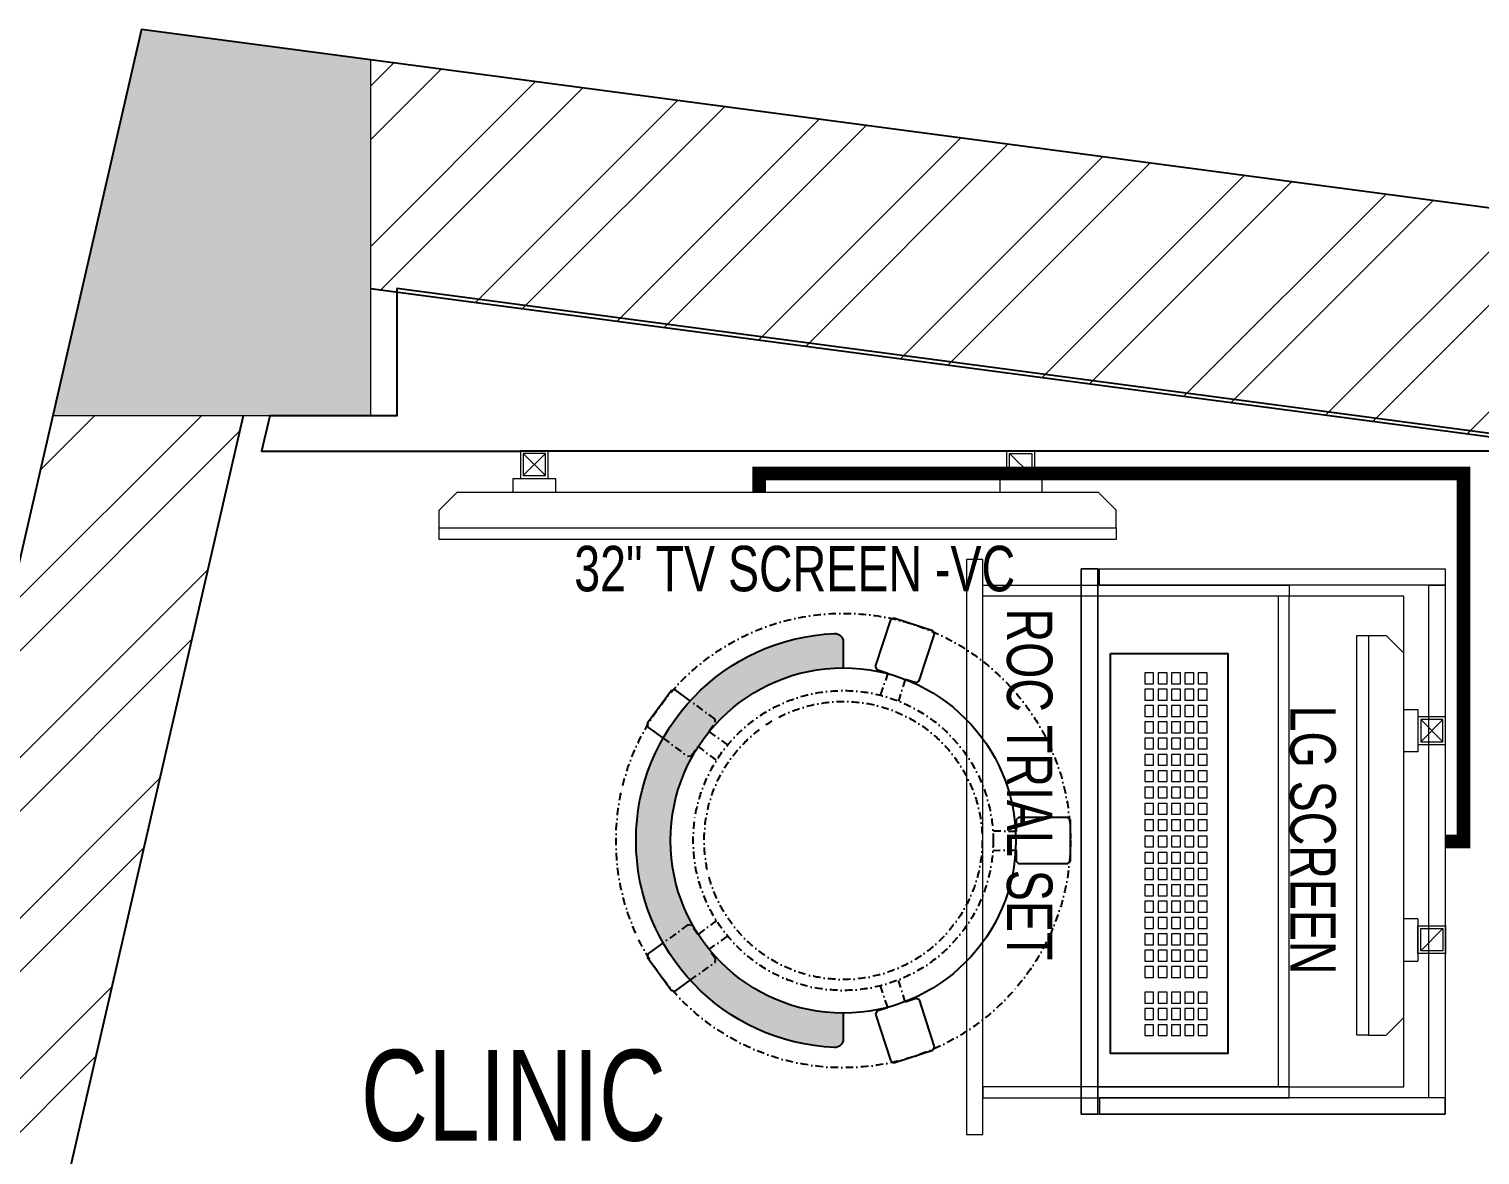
# Model space of a CAD drawing. Header units: feet. Extents: x 3164909 to 3172211, y -5464209 to -5452594.
# Drawn here: x 3165906 to 3167503, y -5453833 to -5452594 of the extents above; entities that cross this region are included whole.
import ezdxf

# ---------------------------------------------------------------- set-up
doc = ezdxf.new("R2010")
doc.units = ezdxf.units.FT
doc.header["$LTSCALE"] = 33
doc.header["$MEASUREMENT"] = 0
for name, pattern in [('ACAD_ISO03W100', [30, 12, -18]), ('DASHDOT2', [0.5, 0.25, -0.125, 0, -0.125]), ('HIDDEN', [9.524999999999995, 6.349999999999997, -3.174999999999998])]:
    doc.linetypes.add(name, pattern=pattern)
for name, color, linetype, lineweight in [('A-COL', 243, 'Continuous', 9), ('column hatch', 5, 'Continuous', 0), ('Floor-Unit', 1, 'Continuous', 13), ('HATCH', 9, 'Continuous', 9), ('LENS-DIM', 252, 'Continuous', 5), ('LENS-FURNITURE', 13, 'Continuous', 9), ('LENS-PARTITION', 21, 'Continuous', 25), ('LENS-TEXT', 31, 'Continuous', 5), ('LENS_PARTITION', 21, 'Continuous', 25), ('LK-EQPMT', 3, 'Continuous', 18), ('LN-ELEVATION-1', 81, 'Continuous', 25), ('LN-ELEVATION-2', 103, 'Continuous', 20), ('LN-HATCH', 251, 'Continuous', 0), ('TV', 92, 'Continuous', 18)]:
    doc.layers.add(name, color=color, linetype=linetype, lineweight=lineweight)
doc.layers.add('A-WALL', color=1, linetype='Continuous')
doc.styles.add('LK TXT', font='GILC____.TTF', dxfattribs={"height": 100})
doc.styles.get("Standard").update_dxf_attribs({"font": 'GILC____.TTF'})

# ---------------------------------------------------------------- blocks, each defined once
blk = doc.blocks.new('A$C94e56fbd')
at = {"layer": 'column hatch'}
h = blk.add_hatch(color=8, dxfattribs=at)
h.dxf.hatch_style = 1
h.paths.add_polyline_path([(1917.402530389838, -4501.9170788927), (1457.365029729903, -4501.9170788927), (1457.365029729903, -4762.302625568583), (1911.046340314671, -4726.642408271319)])
h.paths.add_polyline_path([(1940.829659337178, -3673.64271842409), (1595.147735203616, -3673.64271842409), (1595.147735203616, -3953.642718424089), (1932.910066001117, -3953.642718424089)])
h.paths.add_polyline_path([(2001.762790014036, -1519.330512433313), (2002.613184196874, -1504.762147115543), (1612.187625519931, -1504.762147115543), (1612.187625519931, -1784.762147115543), (1994.255252138711, -1784.762147115543)])
h.paths.add_polyline_path([(2129.050756872632, 661.2789501631632), (1742.280854410492, 661.2789501631632), (1742.280854410492, 381.2789501631633), (2112.706413086504, 381.2789501631633)])
h.paths.add_polyline_path([(3033.411069790833, 5213.252901451662), (2603.424647196196, 5234.284647491761), (2603.424647196196, 4853.985771064646), (2958.763987617567, 4853.985771064646)])
h.paths.add_polyline_path([(54.0875782975927, 5358.979305244982), (33.32692808844149, 5359.994762244634), (-168.060313292779, 5357.302010879852), (-214.0654522087425, 5010.338717154227), (4.025760990567505, 4981.421201263554)])
h.paths.add_polyline_path([(-2895.338933511638, 5718.921911475248), (-3147.390779325739, 5752.342392519117), (-3245.338933511637, 5326.733851290308), (-2895.338933511638, 5326.733851290308)])
h.paths.add_polyline_path([(-3916.490992316045, 933.0323437331244), (-4256.490992316044, 933.0323437331244), (-4256.490992316044, 653.0323437331244), (-3916.490992316045, 653.0323437331244)])
h.paths.add_polyline_path([(-1051.062981293537, 787.057632420212), (-1331.062981293537, 787.057632420212), (-1331.062981293537, 507.057632420212), (-1051.062981293537, 507.057632420212)])
h.paths.add_polyline_path([(-1051.062981293537, -1392.942367579788), (-1331.062981293537, -1392.942367579788), (-1331.062981293537, -1672.942367579788), (-1051.062981293537, -1672.942367579788)])
h.paths.add_polyline_path([(-3886.490992316045, -1250.967656266875), (-4256.490992316044, -1250.967656266875), (-4256.490992316044, -1530.967656266875), (-3886.490992316045, -1530.967656266875)])
h.paths.add_polyline_path([(-1065.062981293537, -3576.942367579788), (-1344.164722814224, -3576.942367579788), (-1345.062981293537, -3856.942367579788), (-1065.062981293537, -3856.942367579788)])
h.paths.add_polyline_path([(-3886.490992316045, -3401.967656266876), (-4256.490992316044, -3401.967656266876), (-4256.490992316044, -3681.967656266876), (-3886.490992316045, -3681.967656266876)])
at = {"layer": 'LN-HATCH'}
h = blk.add_hatch(dxfattribs=at)
h.set_pattern_fill('ANSI32', color=256, scale=333, angle=180)
h.set_pattern_definition([(225, (-5864106.861612385, 5280898.621243945), (88.29995930067012, -88.29995930067015), []), (225, (-5864165.72825182, 5280898.621243945), (88.29995930067012, -88.29995930067015), [])])
h.paths.add_polyline_path([(1932.910066001117, -3953.642718424089), (1695.147735203616, -3953.642718424089), (1667.365029729903, -4501.9170788927), (1917.402530389838, -4501.9170788927)])
h.paths.add_polyline_path([(1648.548515944742, 5280.990104308352), (54.0875782975927, 5358.979305244982), (21.1133840167895, 5110.293281789869), (1604.618725378066, 5032.839947353117)])
h.paths.add_polyline_path([(-168.060313292779, 5357.302010879852), (-2895.338933511638, 5718.921911475248), (-2895.338933511638, 5466.733851290308), (-200.9211268043145, 5109.471086789854)])
h.paths.add_polyline_path([(-3035.338933511637, 5326.733851290308), (-3245.338933511637, 5326.733851290308), (-4256.490992316044, 933.0323437331244), (-4046.490992316044, 933.0323437331244)])
h.paths.add_polyline_path([(-4056.490992316045, 653.0323437331244), (-4256.490992316044, 653.0323437331244), (-4256.490992316044, -1250.967656266875), (-4056.490992316045, -1250.967656266875)])
h.paths.add_polyline_path([(-4006.490992316044, -3681.967656266876), (-4256.490992316044, -3681.967656266876), (-4256.490992316044, -4900.967656266876), (-4006.490992316044, -4900.967656266876)])
h.paths.add_polyline_path([(2592.491940575652, 4320.080439293756), (2837.264249837958, 4269.222631447017), (2958.763987617567, 4853.985771064646), (2703.424647196196, 4853.985771064646)])
h.paths.add_polyline_path([(2187.985870290548, 1144.326474086381), (1943.213561031036, 1195.18428193219), (1832.280854410492, 661.2789501631632), (2129.050756872632, 661.2789501631632), (2145.237892537378, 938.5857692882419)])
h.paths.add_polyline_path([(2187.331038700417, 2370.09136638511), (2432.103347958997, 2319.23355853837), (2593.146772167646, 3094.315546994098), (2348.374462908134, 3145.173354841769)])
h.paths.add_polyline_path([(2021.845327696763, -1175.290358578786), (1772.270163201727, -1160.721993261017), (1752.187625519931, -1504.762147115543), (2002.613184196874, -1504.762147115543)])
h.paths.add_polyline_path([(1842.198316729627, 37.23879630770535), (2091.773481220938, 22.670430989936), (2112.706413086504, 381.2789501631633), (1862.280854410492, 381.2789501631633)])
h.paths.add_polyline_path([(1950.383739001118, -3335.854881013744), (1705.557269653305, -3328.930145031772), (1695.147735203616, -3673.64271842409), (1940.829659337178, -3673.64271842409)])
h.paths.add_polyline_path([(-4256.490992315113, -1866.467656266875), (-4046.490992316044, -1866.467656266875), (-4046.490992316044, -1530.967656266875), (-4256.490992316044, -1530.967656266875)])
h.paths.add_polyline_path([(-4046.490992315113, -3066.467656266876), (-4256.490992316044, -3066.467656266876), (-4256.490992316044, -3401.967656266876), (-4046.490992316044, -3401.967656266876)])
at = {"layer": 'A-COL'}
for p, q in [((-2895.338933511638, 5718.921911475248), (-2895.338933511638, 5326.733851290308)), ((-2895.338933511638, 5326.733851290308), (-3245.338933511637, 5326.733851290308))]:
    blk.add_line(p, q, dxfattribs=at)
at = {"layer": 'A-WALL'}
for p, q in [((-3147.390779325739, 5752.342392519117), (-4256.490992316044, 933.0323437331244)), ((-3147.390779325739, 5752.342392519117), (-168.060313292779, 5357.302010879852)), ((-2895.338933511638, 5466.733851290308), (-200.9211268043145, 5109.471086789854)), ((-3035.338933511637, 5326.733851290308), (-4046.490992316044, 933.0323437331244))]:
    blk.add_line(p, q, dxfattribs=at)
blk = doc.blocks.new('TRIAL SET ROC')
at = {"layer": 'LENS-DIM', "ltscale": 0.5}
for points in [[(-400.3652351796627, -364.3162249757442), (-430.3652351796626, -364.3162249757442)], [(169.6347648203373, -364.3162249757442), (139.6347648203373, -364.3162249757442)]]:
    blk.add_lwpolyline(points, dxfattribs=at)
at = {"layer": 'LENS-FURNITURE'}
blk.add_lwpolyline([(-430.3652351796626, 18), (169.6347648203373, 18), (169.6347648203373, -382.3162249757443), (-430.3652351796626, -382.3162249757443)], close=True, dxfattribs=at)
at = {"layer": 'LENS-FURNITURE', "color": 146}
for points in [[(-412.3652351796627, -153.6065521437457), (-400.3652351796627, -153.6065521437457), (-400.3652351796628, -490.6065521437458), (-412.3652351796627, -490.6065521437458)], [(139.6347648203373, -153.6065521437458), (-400.3652351796627, -153.6065521437457), (-400.3652351796627, -165.6065521437457), (139.6347648203373, -165.6065521437458)], [(151.6347648203373, -153.6065521437458), (139.6347648203373, -153.6065521437458), (139.6347648203372, -490.6065521437458), (151.6347648203373, -490.6065521437458)], [(192.1347648203373, -490.6065521437458), (-440.8652351796627, -490.6065521437458), (-440.8652351796627, -508.6065521437458), (192.1347648203373, -508.6065521437458)]]:
    blk.add_lwpolyline(points, close=True, dxfattribs=at)
at = {"layer": 'LN-ELEVATION-2'}
for points in [[(-430.3652351796626, 18), (-412.3652351796627, 18), (-412.3652351796627, -362.3162249757442), (-430.3652351796626, -362.3162249757442)], [(-412.3652351796627, 18), (151.6347648203373, 18), (151.6347648203373, 0), (-412.3652351796627, 0)], [(169.6347648203373, 18), (151.6347648203373, 18), (151.6347648203373, -362.3162249757442), (169.6347648203373, -362.3162249757442)], [(169.6347648203373, -364.3162249757442), (-430.3652351796626, -364.3162249757442), (-430.3652351796626, -382.3162249757443), (169.6347648203373, -382.3162249757443)], [(169.6347648203373, -382.3162249757443), (-430.3652351796626, -382.3162249757443), (-430.3652351796626, -364.3162249757442), (169.6347648203373, -364.3162249757442)]]:
    blk.add_lwpolyline(points, close=True, dxfattribs=at)
at = {"layer": 'LN-ELEVATION-2', "linetype": 'HIDDEN', "ltscale": 100}
blk.add_lwpolyline([(-400.3652351796627, -364.3162249757442), (139.6347648203373, -364.3162249757442), (139.6347648203373, -27.35909500904381), (-400.3652351796627, -27.35909500904381)], close=True, dxfattribs=at)
at = {"insert": (-386.8645105547048, -414.1468168679739), "char_height": 50, "attachment_point": 1}
blk.add_mtext_dynamic_manual_height_columns('ROC TRIAL SET', width=625.228464345434, gutter_width=500, heights=[0], dxfattribs=at)
blk = doc.blocks.new('*U22')
at = {"layer": 'LK-EQPMT', "ltscale": 12}
blk.add_lwpolyline([(5.986879315214991, 4.914598100478997), (-5.986879315214991, 4.914598100478997), (-5.986879315214991, -4.914598100478997), (5.986879315214991, -4.914598100478997)], close=True, dxfattribs=at)
blk = doc.blocks.new('*U23')
at = {"color": 0, "linetype": 'ByBlock', "lineweight": -2}
for p in [(0, 0), (17.96063794564497, 0), (35.92127589128995, 0), (53.88191383693492, 0), (71.8425517825799, 0), (89.80318972822487, 0), (107.7638276738698, 0), (125.7244656195148, 0), (143.6851035651598, 0), (161.6457415108048, 0), (179.6063794564497, 0), (197.5670174020947, 0), (215.5276553477397, 0), (233.4882932933847, 0), (251.4489312390296, 0), (269.4095691846746, 0), (287.3702071303196, 0), (305.3308450759646, 0), (323.2914830216096, 0), (-9e-16, -14.74379430143699), (17.96063794564497, -14.74379430143699), (35.92127589128995, -14.74379430143699), (53.88191383693492, -14.74379430143699), (71.8425517825799, -14.74379430143699), (89.80318972822487, -14.74379430143699), (107.7638276738698, -14.74379430143699), (125.7244656195148, -14.74379430143699), (143.6851035651598, -14.74379430143699), (161.6457415108048, -14.74379430143699), (179.6063794564497, -14.74379430143699), (197.5670174020947, -14.74379430143699), (215.5276553477397, -14.74379430143699), (233.4882932933847, -14.74379430143699), (251.4489312390296, -14.74379430143699), (269.4095691846746, -14.74379430143699), (287.3702071303196, -14.74379430143699), (305.3308450759646, -14.74379430143699), (323.2914830216096, -14.74379430143699), (-1.8e-15, -29.48758860287398), (17.96063794564497, -29.48758860287398), (35.92127589128995, -29.48758860287398), (53.88191383693492, -29.48758860287398), (71.8425517825799, -29.48758860287398), (89.80318972822487, -29.48758860287398), (107.7638276738698, -29.48758860287398), (125.7244656195148, -29.48758860287398), (143.6851035651598, -29.48758860287398), (161.6457415108048, -29.48758860287398), (179.6063794564497, -29.48758860287398), (197.5670174020947, -29.48758860287398), (215.5276553477397, -29.48758860287398), (233.4882932933847, -29.48758860287398), (251.4489312390296, -29.48758860287398), (269.4095691846746, -29.48758860287398), (287.3702071303196, -29.48758860287398), (305.3308450759646, -29.48758860287398), (323.2914830216096, -29.48758860287398), (-2.7e-15, -44.23138290431096), (17.96063794564497, -44.23138290431096), (35.92127589128995, -44.23138290431096), (53.88191383693492, -44.23138290431096), (71.8425517825799, -44.23138290431096), (89.80318972822487, -44.23138290431096), (107.7638276738698, -44.23138290431096), (125.7244656195148, -44.23138290431096), (143.6851035651598, -44.23138290431096), (161.6457415108048, -44.23138290431096), (179.6063794564497, -44.23138290431096), (197.5670174020947, -44.23138290431096), (215.5276553477397, -44.23138290431096), (233.4882932933847, -44.23138290431096), (251.4489312390296, -44.23138290431096), (269.4095691846746, -44.23138290431096), (287.3702071303196, -44.23138290431096), (305.3308450759646, -44.23138290431096), (323.2914830216096, -44.23138290431096), (-3.6e-15, -58.97517720574795), (17.96063794564497, -58.97517720574795), (35.92127589128994, -58.97517720574795), (53.88191383693492, -58.97517720574795), (71.8425517825799, -58.97517720574795), (89.80318972822487, -58.97517720574795), (107.7638276738698, -58.97517720574795), (125.7244656195148, -58.97517720574795), (143.6851035651598, -58.97517720574795), (161.6457415108048, -58.97517720574795), (179.6063794564497, -58.97517720574795), (197.5670174020947, -58.97517720574795), (215.5276553477397, -58.97517720574795), (233.4882932933847, -58.97517720574795), (251.4489312390296, -58.97517720574795), (269.4095691846746, -58.97517720574795), (287.3702071303196, -58.97517720574795), (305.3308450759646, -58.97517720574795), (323.2914830216096, -58.97517720574795)]:
    blk.add_blockref('*U22', p, dxfattribs=at)
blk = doc.blocks.new('*U20')
at = {"layer": 'LK-EQPMT', "ltscale": 12}
blk.add_lwpolyline([(5.986879315214991, 4.914598100478997), (-5.986879315214991, 4.914598100478997), (-5.986879315214991, -4.914598100478997), (5.986879315214991, -4.914598100478997)], close=True, dxfattribs=at)
blk = doc.blocks.new('*U21')
at = {"color": 0, "linetype": 'ByBlock', "lineweight": -2}
for p in [(0, 0), (17.96063794564497, 0), (35.92127589128995, 0), (-9e-16, -14.74379430143699), (17.96063794564497, -14.74379430143699), (35.92127589128995, -14.74379430143699), (-1.8e-15, -29.48758860287398), (17.96063794564497, -29.48758860287398), (35.92127589128995, -29.48758860287398), (-2.7e-15, -44.23138290431096), (17.96063794564497, -44.23138290431096), (35.92127589128995, -44.23138290431096), (-3.6e-15, -58.97517720574795), (17.96063794564497, -58.97517720574795), (35.92127589128994, -58.97517720574795)]:
    blk.add_blockref('*U20', p, dxfattribs=at)
blk = doc.blocks.new('*U14')
at = {"ltscale": 12}
blk.add_lwpolyline([(8.040144996717572, 2.91038e-11), (8.040144996717572, 129.0940371821052), (448.0401449967176, 129.0940371821052), (448.0401449967176, 2.91038e-11)], close=True, dxfattribs=at)
for name, p in [('*U23', (35.16895717114949, 101.6202952143818)), ('*U21', (386.6121428576974, 101.6202952143818))]:
    blk.add_blockref(name, p)
blk = doc.blocks.new('CLINIC SCREEN')
at = {"layer": 'TV'}
for p, q in [((-103.1090284836336, 42.85441964946222), (-127.4114311772946, 18.55201695591665)), ((-127.4114311772946, 42.85441964946222), (-103.1090284836336, 18.55201695591665)), ((102.7052824410566, 42.85441964946222), (127.007685134602, 18.55201695591665))]:
    blk.add_line(p, q, dxfattribs=at)
at = {"layer": 'TV', "ltscale": 12}
for p, q in [((-220.0000000000082, -19.41163062257681), (-200.5883693773149, 0)), ((200.5883693773149, 0), (-200.5883693773149, 0)), ((-138.5315413423604, 0), (-138.5315413423604, 15.514207008644)), ((-138.5315413423604, 15.514207008644), (-91.98892031613741, 15.514207008644)), ((-91.98892031613741, 15.514207008644), (-91.98892031613741, 0)), ((91.98892031610741, 15.514207008644), (91.98892031610741, 0)), ((91.98892031610741, 15.514207008644), (138.5315413423595, 15.514207008644)), ((138.5315413423595, 0), (138.5315413423595, 15.514207008644)), ((219.9999999999918, -19.41163062257681), (200.5883693773149, 0)), ((-220.0000000000082, -38.82326124538668), (-220.0000000000082, -19.41163062257681)), ((219.9999999999918, -38.82326124538668), (219.9999999999918, -19.41163062257681))]:
    blk.add_line(p, q, dxfattribs=at)
at = {"layer": 'TV'}
for points in [[(-130.4492315140169, 15.51421661919448), (-100.0712281470269, 15.51421661919448), (-100.0712281470269, 45.89221998606814), (-130.4492315140169, 45.89221998606814)], [(-127.4114311772946, 18.55201695591665), (-103.1090284836336, 18.55201695591665), (-103.1090284836336, 42.85441964946222), (-127.4114311772946, 42.85441964946222)], [(130.0454854713243, 15.51421661919448), (99.66748210433435, 15.51421661919448), (99.66748210433435, 45.89221998606814), (130.0454854713243, 45.89221998606814)], [(127.007685134602, 18.55201695591665), (102.7052824410566, 18.55201695591665), (102.7052824410566, 42.85441964946222), (127.007685134602, 42.85441964946222)]]:
    blk.add_lwpolyline(points, close=True, dxfattribs=at)
at = {"layer": 'TV', "ltscale": 12}
blk.add_lwpolyline([(-220.0000000000082, -51.71278328332107), (-220.0000000000082, -38.82326124538668), (219.9999999999918, -38.82326124538668), (219.9999999999918, -51.71278328332107)], close=True, dxfattribs=at)
at = {"layer": 'Floor-Unit', "color": 0, "ltscale": 2, "insert": (5.199680584678389, -100.4085774972336), "char_height": 50, "attachment_point": 5}
blk.add_mtext_dynamic_manual_height_columns('LG SCREEN', width=466.4796511627907, gutter_width=12.5, heights=[0], dxfattribs=at)
blk = doc.blocks.new('32INCH VC FOR CLINIC')
at = {"layer": 'LK-EQPMT'}
for p, q in [((116.8909715171903, 152.5672029328125), (92.58856882341206, 128.264800239267)), ((92.58856882341206, 152.5672029328125), (116.8909715171903, 128.264800239267)), ((627.7052824404091, 152.5672029328125), (652.0076851341872, 128.264800239267))]:
    blk.add_line(p, q, dxfattribs=at)
at = {"layer": 'LK-EQPMT', "ltscale": 12}
for p, q in [((81.46845865808427, 109.7127832833503), (81.46845865808427, 125.2269902919943)), ((81.46845865808427, 125.2269902919943), (128.0110796838999, 125.2269902919943)), ((128.0110796838999, 125.2269902919943), (128.0110796838999, 109.7127832833503)), ((616.9889203161001, 125.2269902919943), (616.9889203161001, 109.7127832833503)), ((616.9889203161001, 125.2269902919943), (663.5315413419156, 125.2269902919943)), ((663.5315413419156, 109.7127832833503), (663.5315413419156, 125.2269902919943)), ((0, 90.30115266077335), (19.41163062304258, 109.7127832833503)), ((725.5883693769574, 109.7127832833503), (19.41163062304258, 109.7127832833503)), ((745, 90.30115266077335), (725.5883693769574, 109.7127832833503)), ((0, 70.88952203796362), (0, 90.30115266077335)), ((745, 70.88952203796362), (745, 90.30115266077335))]:
    blk.add_line(p, q, dxfattribs=at)
at = {"layer": 'LK-EQPMT'}
for points in [[(89.55076848529278, 125.2269999025447), (119.9287718534469, 125.2269999025447), (119.9287718534469, 155.6050032694184), (89.55076848529278, 155.6050032694184)], [(92.58856882341206, 128.264800239267), (116.8909715171903, 128.264800239267), (116.8909715171903, 152.5672029328125), (92.58856882341206, 152.5672029328125)], [(655.0454854704439, 125.2269999025447), (624.6674821041522, 125.2269999025447), (624.6674821041522, 155.6050032694184), (655.0454854704439, 155.6050032694184)], [(652.0076851341872, 128.264800239267), (627.7052824404091, 128.264800239267), (627.7052824404091, 152.5672029328125), (652.0076851341872, 152.5672029328125)]]:
    blk.add_lwpolyline(points, close=True, dxfattribs=at)
at = {"layer": 'LK-EQPMT', "ltscale": 12}
blk.add_lwpolyline([(0, 58.0000000000291), (0, 70.88952203796362), (745, 70.88952203796362), (745, 58.0000000000291)], close=True, dxfattribs=at)
at = {"layer": 'LENS-TEXT', "color": 0, "ltscale": 2, "insert": (391.1996805854142, 25.6359011628374), "char_height": 50, "attachment_point": 5}
blk.add_mtext_dynamic_manual_height_columns('32" TV SCREEN -VC', width=466.4796511627907, gutter_width=12.5, heights=[0], dxfattribs=at)
blk = doc.blocks.new('DR STOOL')
at = {"layer": 'HATCH'}
h = blk.add_hatch(dxfattribs=at)
h.set_pattern_fill('ANSI36', color=250, angle=-90.00000000000001)
h.set_pattern_definition([(315, (-227.8099174643867, 917.3997257252777), (6.173926083235043, -1.683798022700468), [7.9375, -1.587499999999999, 0, -1.587499999999999])])
edge = h.paths.add_edge_path()
edge.add_line((-190.0000000041909, 4.511094e-10), (-218.6899174675346, 4.511094e-10))
edge.add_arc((-218.6899174670689, 9.120000000388245), 9.119999999940092, 177.6119845363388, 269.9999999996136, ccw=False)
edge.add_arc((-1.8626451e-09, 3.565219e-10), 228.000000002257, 2.3880154632688004, 177.6119845367313, ccw=False)
edge.add_arc((218.6899174633436, 9.120000000497384), 9.120000000051716, -90.00000000034493, 2.3880154629299, ccw=False)
edge.add_line((218.6899174633436, 4.511094e-10), (190, 4.511094e-10))
edge.add_arc((-1.8626451e-09, 4.511094e-10), 190.000000001979, -1.27e-14, 180)
at = {"layer": 'LN-ELEVATION-1', "color": 1, "ltscale": 100}
for p, q in [((-128.6221585394814, 215.4841044476634), (-165.2704676063731, 189.0243927398114)), ((-124.7228340068832, 214.8545704018979), (-128.6221585394814, 215.4841044476634)), ((-112.6981821293011, 198.1996966340157), (-124.7228340068832, 214.8545704018979)), ((124.7553772013634, 214.9803744515593), (112.5488144652918, 198.2845540212292)), ((128.7014972954057, 215.5933048763618), (124.7553772013634, 214.9803744515593)), ((128.7014972954057, 215.5933048763618), (124.7553772013634, 214.9803744515593)), ((165.1911288509145, 188.915192311113), (128.7014972954057, 215.5933048763618)), ((165.1911288509145, 188.915192311113), (128.7014972954057, 215.5933048763618)), ((-165.2704676063731, 189.0243927398114), (-165.9069543029182, 185.0820035930228)), ((-165.9069543029182, 185.0820035930228), (-153.8003208162263, 168.3135803133482)), ((153.6734594982117, 168.4294150282658), (165.7973639420234, 185.0121775862135)), ((165.7973639420234, 185.0121775862135), (165.1911288509145, 188.915192311113)), ((165.7973639420234, 185.0121775862135), (165.1911288509145, 188.915192311113)), ((-191.2928382232785, -35.45407700946089), (-242.9550312487409, -52.24013893969095)), ((-187.9259491492994, -37.1695928365807), (-191.2928382232785, -35.45407700946089)), ((-184.1424400564283, -48.81403796559607), (-187.9259491492994, -37.1695928365807)), ((188.0651108901948, -36.96233201187715), (184.0504167033359, -49.19388854173303)), ((191.3981811110861, -35.27656588272658), (188.0651108901948, -36.96233201187715)), ((243.0100176925771, -52.21682526778022), (191.3981811110861, -35.27656588272658)), ((-242.9550312487409, -52.24013893969095), (-244.7482102331705, -55.75945052818861)), ((-244.7482102331705, -55.75945052818861), (-230.7800458371639, -98.74904560100549)), ((230.715890809428, -98.7280946081737), (244.8123673382215, -55.78040257930116)), ((244.8123673382215, -55.78040257930116), (243.0100176925771, -52.21682526778022)), ((-173.8639617776498, -80.4479453730819), (-177.8421125086024, -68.2044548037811)), ((177.6922140880488, -68.56540505095472), (173.8739495249465, -80.1985000452405)), ((-227.2218665438704, -100.5620286722478), (-175.5596735184081, -83.7759667420105)), ((-175.5596735184081, -83.7759667420105), (-173.8639617776498, -80.4479453730819)), ((173.8739495249465, -80.1985000452405), (175.5794035866856, -83.5704969359358)), ((175.5794035866856, -83.5704969359358), (227.1912401677109, -100.5107563209894)), ((-230.7800458371639, -98.74904560100549), (-227.2218665438704, -100.5620286722478)), ((227.1912401677109, -100.5107563209894), (230.715890809428, -98.7280946081737)), ((-22.72193054761737, -190.2142363802995), (-25.39390889601782, -192.886214728569)), ((-10.47823652112856, -190.2142363802995), (-22.72193054761737, -190.2142363802995)), ((22.78362171910703, -190.2142363802995), (9.910054048988968, -190.2142363802995)), ((25.42475448176265, -192.8553691428751), (22.78362171910703, -190.2142363802995)), ((-25.39390889601782, -192.886214728569), (-25.39390889601782, -247.2070584567482)), ((25.42475448176265, -247.1762128710543), (25.42475448176265, -192.8553691428751)), ((-25.39390889601782, -247.2070584567482), (-22.60096735274419, -250)), ((-22.60096735274419, -250), (22.60096735274419, -250)), ((22.60096735274419, -250), (25.42475448176265, -247.1762128710543))]:
    blk.add_line(p, q, dxfattribs=at)
at = {"layer": 'LN-ELEVATION-1', "linetype": 'DASHDOT2'}
for p, q in [((-92.92521573789418, 170.8129362839827), (-112.6981821293011, 198.1996966340157)), ((112.5488144652918, 198.2845540212292), (92.69529851106927, 171.1294289919315)), ((-153.8003208162263, 168.3135803133482), (-134.1093360339291, 141.0403694751003)), ((-103.4542870586738, 159.9154408004979), (-93.52748446213081, 167.0824927485227)), ((-88.15393704269081, 139.4771787207864), (-103.4542870586738, 159.9154408004979)), ((-93.52748446213081, 167.0824927485227), (-92.92521573789418, 170.8129362839827)), ((103.6608748426661, 159.8406005539291), (88.19885099539533, 139.4487815762331)), ((92.69529851106927, 171.1294289919315), (93.26858203159645, 167.4385604566923)), ((93.26858203159645, 167.4385604566923), (103.6608748426661, 159.8406005539291)), ((133.7372852512635, 141.1612321265929), (153.6734594982117, 168.4294150282658)), ((-130.4219571123831, 140.4450534014686), (-119.9844727469608, 147.9808124662595)), ((-119.9844727469608, 147.9808124662595), (-105.3687285655178, 126.9741353208374)), ((105.4096150295809, 126.94019481352), (120.1194891873747, 147.8074627162714)), ((120.1194891873747, 147.8074627162714), (130.0033113472163, 140.5812532722048)), ((-134.1093360339291, 141.0403694751003), (-130.4219571123831, 140.4450534014686)), ((130.0033113472163, 140.5812532722048), (133.7372852512635, 141.1612321265929)), ((-159.954806596972, -40.49024384317454), (-184.1424400564283, -48.81403796559607)), ((184.0504167033359, -49.19388854173303), (159.8786162491887, -40.79004861696012)), ((-177.8421125086024, -68.2044548037811), (-153.4148110738024, -60.73628028803068)), ((153.3006618716754, -61.02382378749462), (177.6922140880488, -68.56540505095472)), ((-10.92024635523557, -164.6382343793375), (-10.47823652112856, -190.2142363802995)), ((9.910054048988968, -190.2142363802995), (10.35584833659231, -164.674698740353))]:
    blk.add_line(p, q, dxfattribs=at)
at = {"layer": 'LN-ELEVATION-1', "color": 1, "ltscale": 100}
blk.add_lwpolyline([(-190.0000000023283, 0), (-218.6899174656719, 0, -0.4264743413925903), (-227.8019973598421, 9.5, -0.959166304662544), (227.8019973593764, 9.5, -0.4264743413925903), (218.6899174647406, 0), (190.0000000013969, 0)], format="xyb", dxfattribs=at)
at = {"layer": 'LN-ELEVATION-1', "linetype": 'DASHDOT2'}
for radius in [250, 165, 153]:
    blk.add_circle((0, 0), radius, dxfattribs=at)
at = {"layer": 'LN-ELEVATION-1', "color": 1, "ltscale": 100}
blk.add_circle((0, 0), 190, dxfattribs=at)

msp = doc.modelspace()

# ---------------------------------------------------------------- linework, layer by layer
at = {"color": 13, "linetype": 'ACAD_ISO03W100', "ltscale": 0.01, "const_width": 15}
msp.add_lwpolyline([(3167464.603721479, -5453488.043399739), (3167484.962816501, -5453488.043399739), (3167484.962816494, -5453082.987340341), (3166709.962816498, -5453082.987340341), (3166709.962816498, -5453103.879560319)], dxfattribs=at)
at = {"layer": 'LENS-PARTITION'}
msp.add_lwpolyline([(3166311.189813368, -5452879.355958091), (3166311.189813368, -5453019.355958091), (3166171.189813368, -5453019.355958091), (3166162.192198647, -5453058.452781387), (3166447.250698366, -5453058.452781387), (3166447.250698366, -5453057.987340334), (3166477.628701734, -5453057.987340334), (3167613.473097349, -5453057.987436976), (3167613.473097349, -5453052.030487275)], close=True, dxfattribs=at)

# ---------------------------------------------------------------- block references
msp.add_blockref('32INCH VC FOR CLINIC', (3166357.69992988, -5453213.592343602))
at = {"rotation": 270}
for name, p in [('TRIAL SET ROC', (3167446.603721479, -5453618.408634918)), ('*U14', (3167096.330651859, -5453273.189070746))]:
    msp.add_blockref(name, p, dxfattribs=at)
at = {"layer": 'LENS-DIM', "color": 2}
msp.add_blockref('A$C94e56fbd', (3169177.538545424, -5458346.08980938), dxfattribs=at)
at = {"layer": 'LENS-FURNITURE', "rotation": 89.99999999999999}
msp.add_blockref('DR STOOL', (3166802.290115858, -5453486.898991624), dxfattribs=at)
at = {"layer": 'LENS_PARTITION', "rotation": 270}
msp.add_blockref('CLINIC SCREEN', (3167419.244626472, -5453481.240667539), dxfattribs=at)

# ---------------------------------------------------------------- texts
at = {"layer": 'LENS-TEXT', "color": 0, "linetype": 'Continuous', "ltscale": 3, "insert": (3166439.439875555, -5453934.738627115), "char_height": 100, "attachment_point": 5, "style": 'LK TXT'}
msp.add_mtext_dynamic_manual_height_columns('CLINIC COMPACT ROC- MINSIGN', width=730.5073781448633, gutter_width=0.9999999999999992, heights=[0], dxfattribs=at)

doc.saveas('drawing.dxf')
